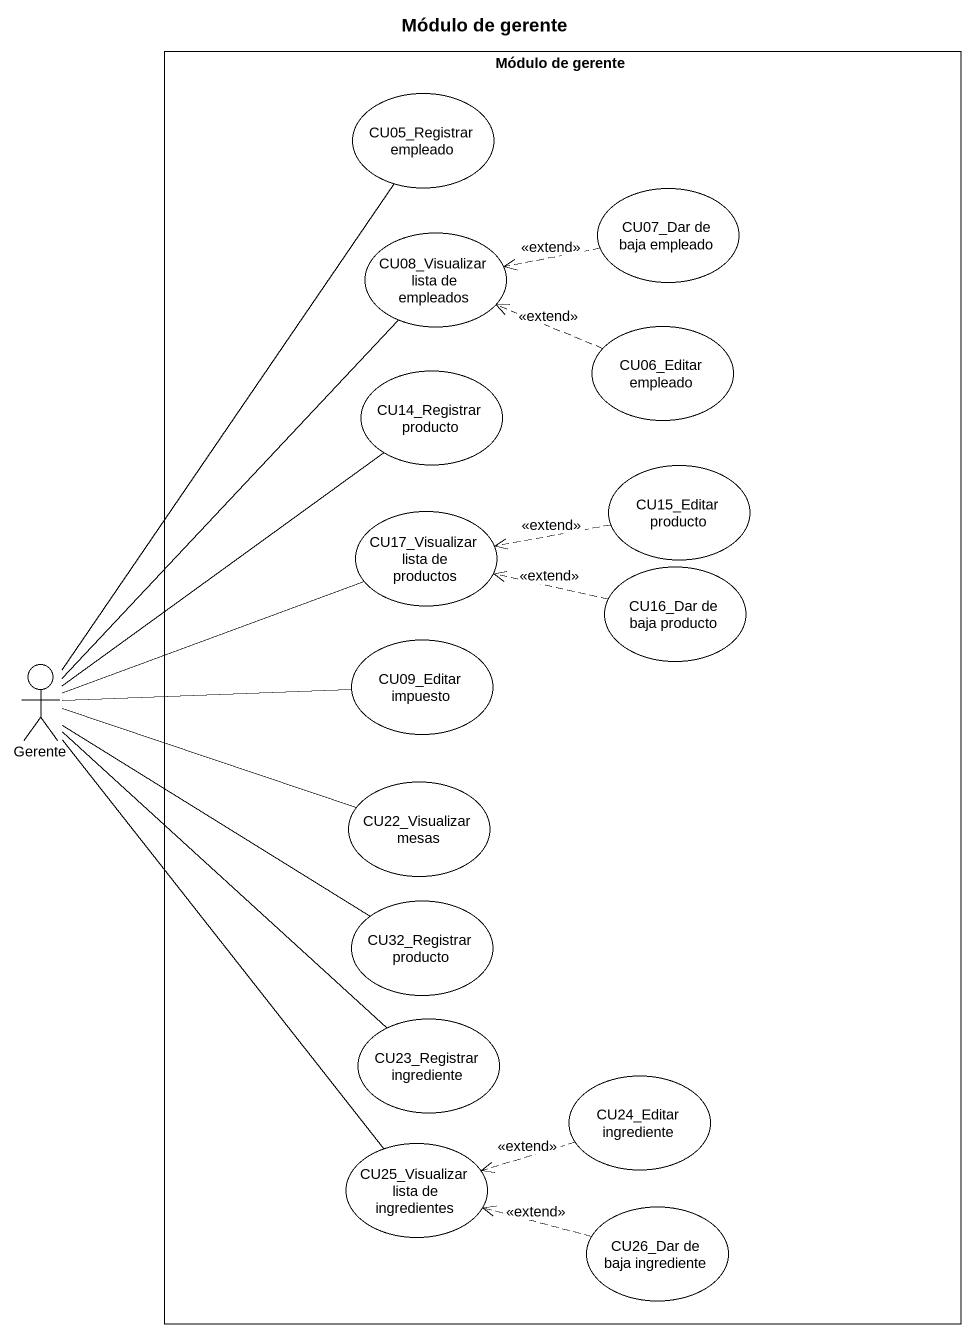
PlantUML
@startuml
title Módulo de gerente
rectangle "Módulo de gerente" as Módulo_de_gerente {
  usecase "CU05_Registrar empleado" as CU05_Registrar_empleado
  usecase "CU07_Dar de baja empleado" as CU07_Dar_de_baja_empleado
  usecase "CU08_Visualizar lista de empleados" as CU08_Visualizar_lista_de
  usecase "CU06_Editar empleado" as CU06_Editar_empleado
  usecase "CU14_Registrar producto" as CU14_Registrar_producto
  usecase "CU15_Editar producto" as CU15_Editar_producto
  usecase "CU17_Visualizar lista de productos" as CU17_Visualizar_lista_de
  usecase "CU16_Dar de baja producto" as CU16_Dar_de_baja_producto
  usecase "CU09_Editar impuesto" as CU09_Editar_impuesto
  usecase "CU22_Visualizar mesas" as CU22_Visualizar_mesas
  usecase "CU32_Registrar producto" as CU32_Registrar_producto
  usecase "CU23_Registrar ingrediente" as CU23_Registrar_ingrediente
  usecase "CU24_Editar ingrediente" as CU24_Editar_ingrediente
  usecase "CU25_Visualizar lista de ingredientes" as CU25_Visualizar_lista_de
  usecase "CU26_Dar de baja ingrediente" as CU26_Dar_de_baja_ingrediente
}
actor Gerente
CU07_Dar_de_baja_empleado .left.> CU08_Visualizar_lista_de : <<extend>>
CU06_Editar_empleado .left.> CU08_Visualizar_lista_de : <<extend>>
CU15_Editar_producto .left.> CU17_Visualizar_lista_de : <<extend>>
CU17_Visualizar_lista_de -left- Gerente
CU16_Dar_de_baja_producto .left.> CU17_Visualizar_lista_de : <<extend>>
CU09_Editar_impuesto -left- Gerente
Gerente -up- CU05_Registrar_empleado
Gerente -up- CU08_Visualizar_lista_de
Gerente -up- CU14_Registrar_producto
Gerente -right- CU32_Registrar_producto
Gerente -- CU23_Registrar_ingrediente
Gerente -- CU25_Visualizar_lista_de
CU22_Visualizar_mesas -left- Gerente
CU24_Editar_ingrediente .left.> CU25_Visualizar_lista_de : <<extend>>
CU26_Dar_de_baja_ingrediente .left.> CU25_Visualizar_lista_de : <<extend>>
@enduml
